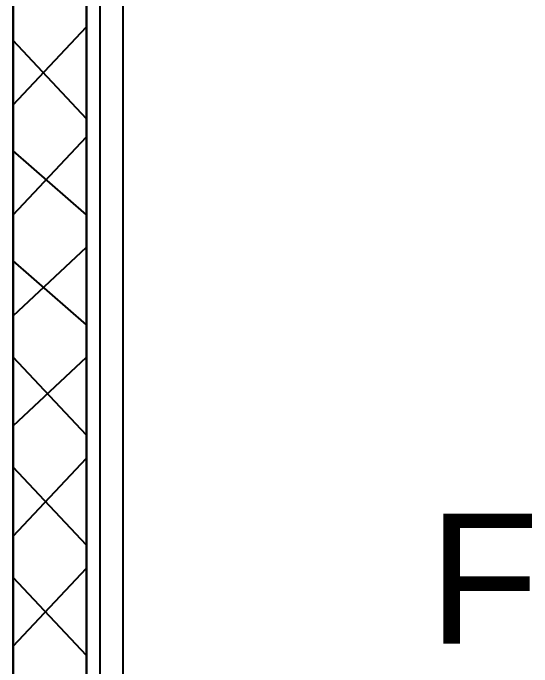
# Model space of a CAD drawing. Header units: millimetres. Extents: x 5 to 415, y 48 to 251.
# Drawn here: x 183.303 to 185.299, y 72.611 to 75.124 of the extents above; entities that cross this region are included whole.
import ezdxf

# ---------------------------------------------------------------- set-up
doc = ezdxf.new("R2010")
doc.units = ezdxf.units.MM
doc.layers.add('P', color=7, linetype='Continuous')
doc.layers.add('T', color=7, linetype='Continuous')

msp = doc.modelspace()

# ---------------------------------------------------------------- linework, layer by layer
at = {"layer": 'P'}
for points in [[(183.303, 72.178), (183.303, 86.66)], [(183.727, 72.231), (183.727, 86.625)], [(183.586, 81.844), (183.586, 72.178)], [(183.638, 72.178), (183.638, 81.844)], [(183.303, 79.975), (183.303, 72.178)], [(183.303, 76.764), (183.303, 72.178)], [(183.586, 72.178), (183.586, 76.764)], [(183.303, 74.771), (183.586, 75.071)], [(183.586, 74.718), (183.303, 75.018)], [(183.303, 74.348), (183.586, 74.648)], [(183.586, 74.348), (183.303, 74.595)], [(183.303, 73.96), (183.586, 74.224)], [(183.586, 73.925), (183.303, 74.172)], [(183.303, 73.537), (183.586, 73.801)], [(183.586, 73.501), (183.303, 73.801)], [(183.303, 73.113), (183.586, 73.413)], [(183.586, 73.078), (183.303, 73.378)], [(183.303, 72.69), (183.586, 72.99)], [(183.586, 72.655), (183.303, 72.954)]]:
    msp.add_lwpolyline(points, dxfattribs=at)

# ---------------------------------------------------------------- texts
at = {"layer": 'T', "insert": (184.9, 72.7), "char_height": 0.5, "attachment_point": 7}
msp.add_mtext('{\\fArial|b0|i0|c0|p18;F}', dxfattribs=at)

doc.saveas('drawing.dxf')
